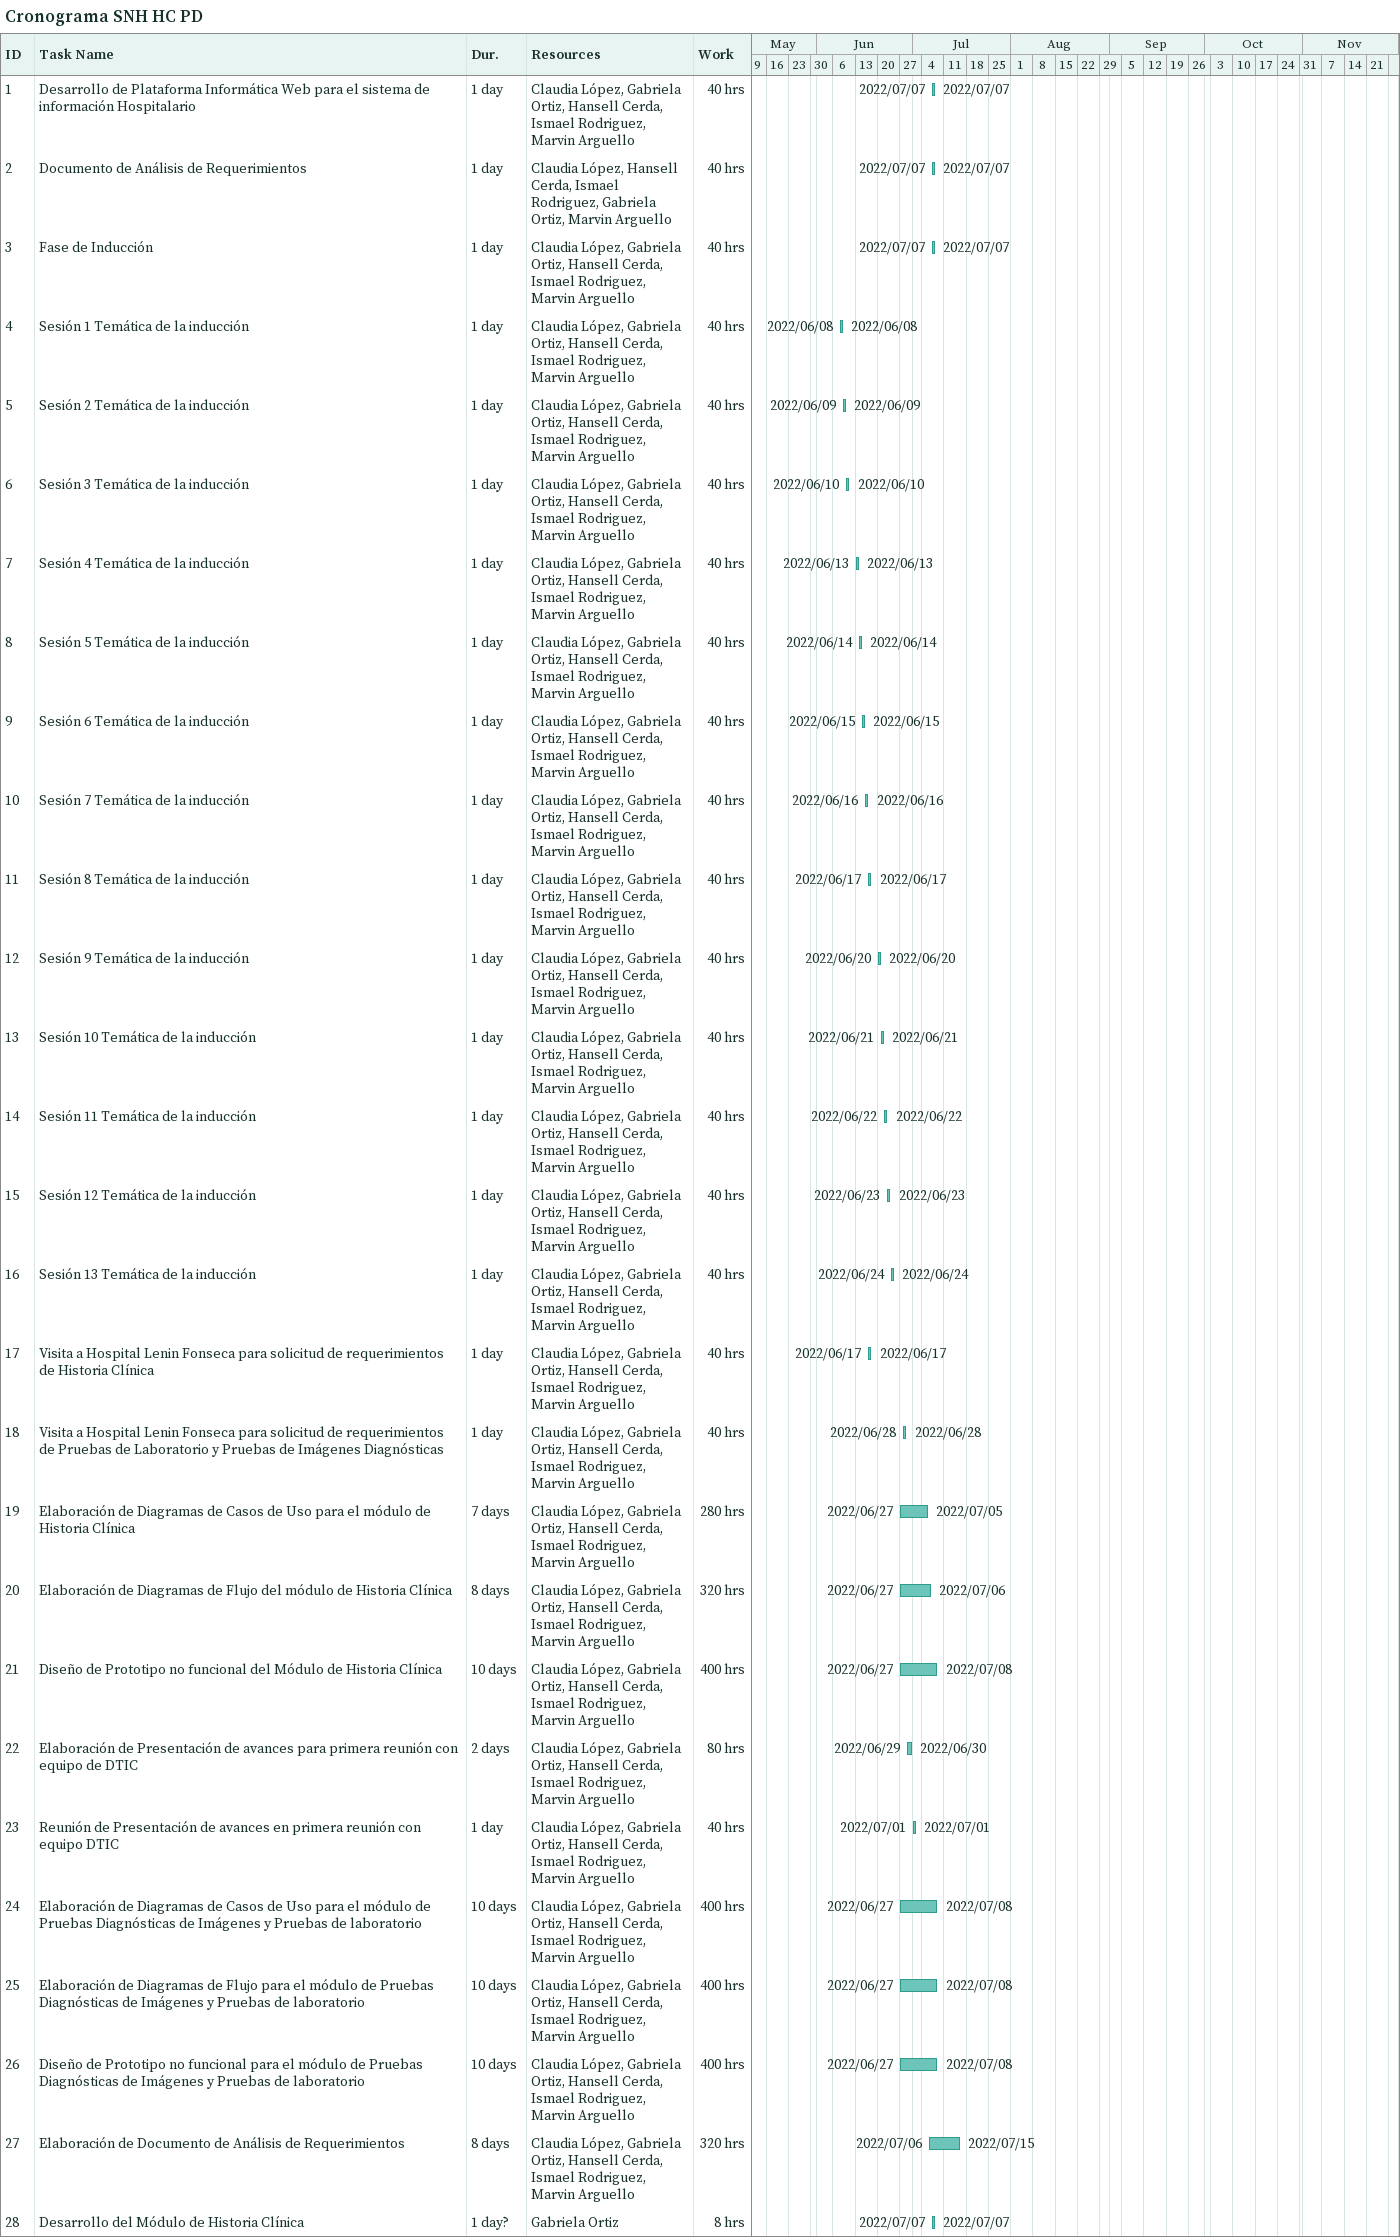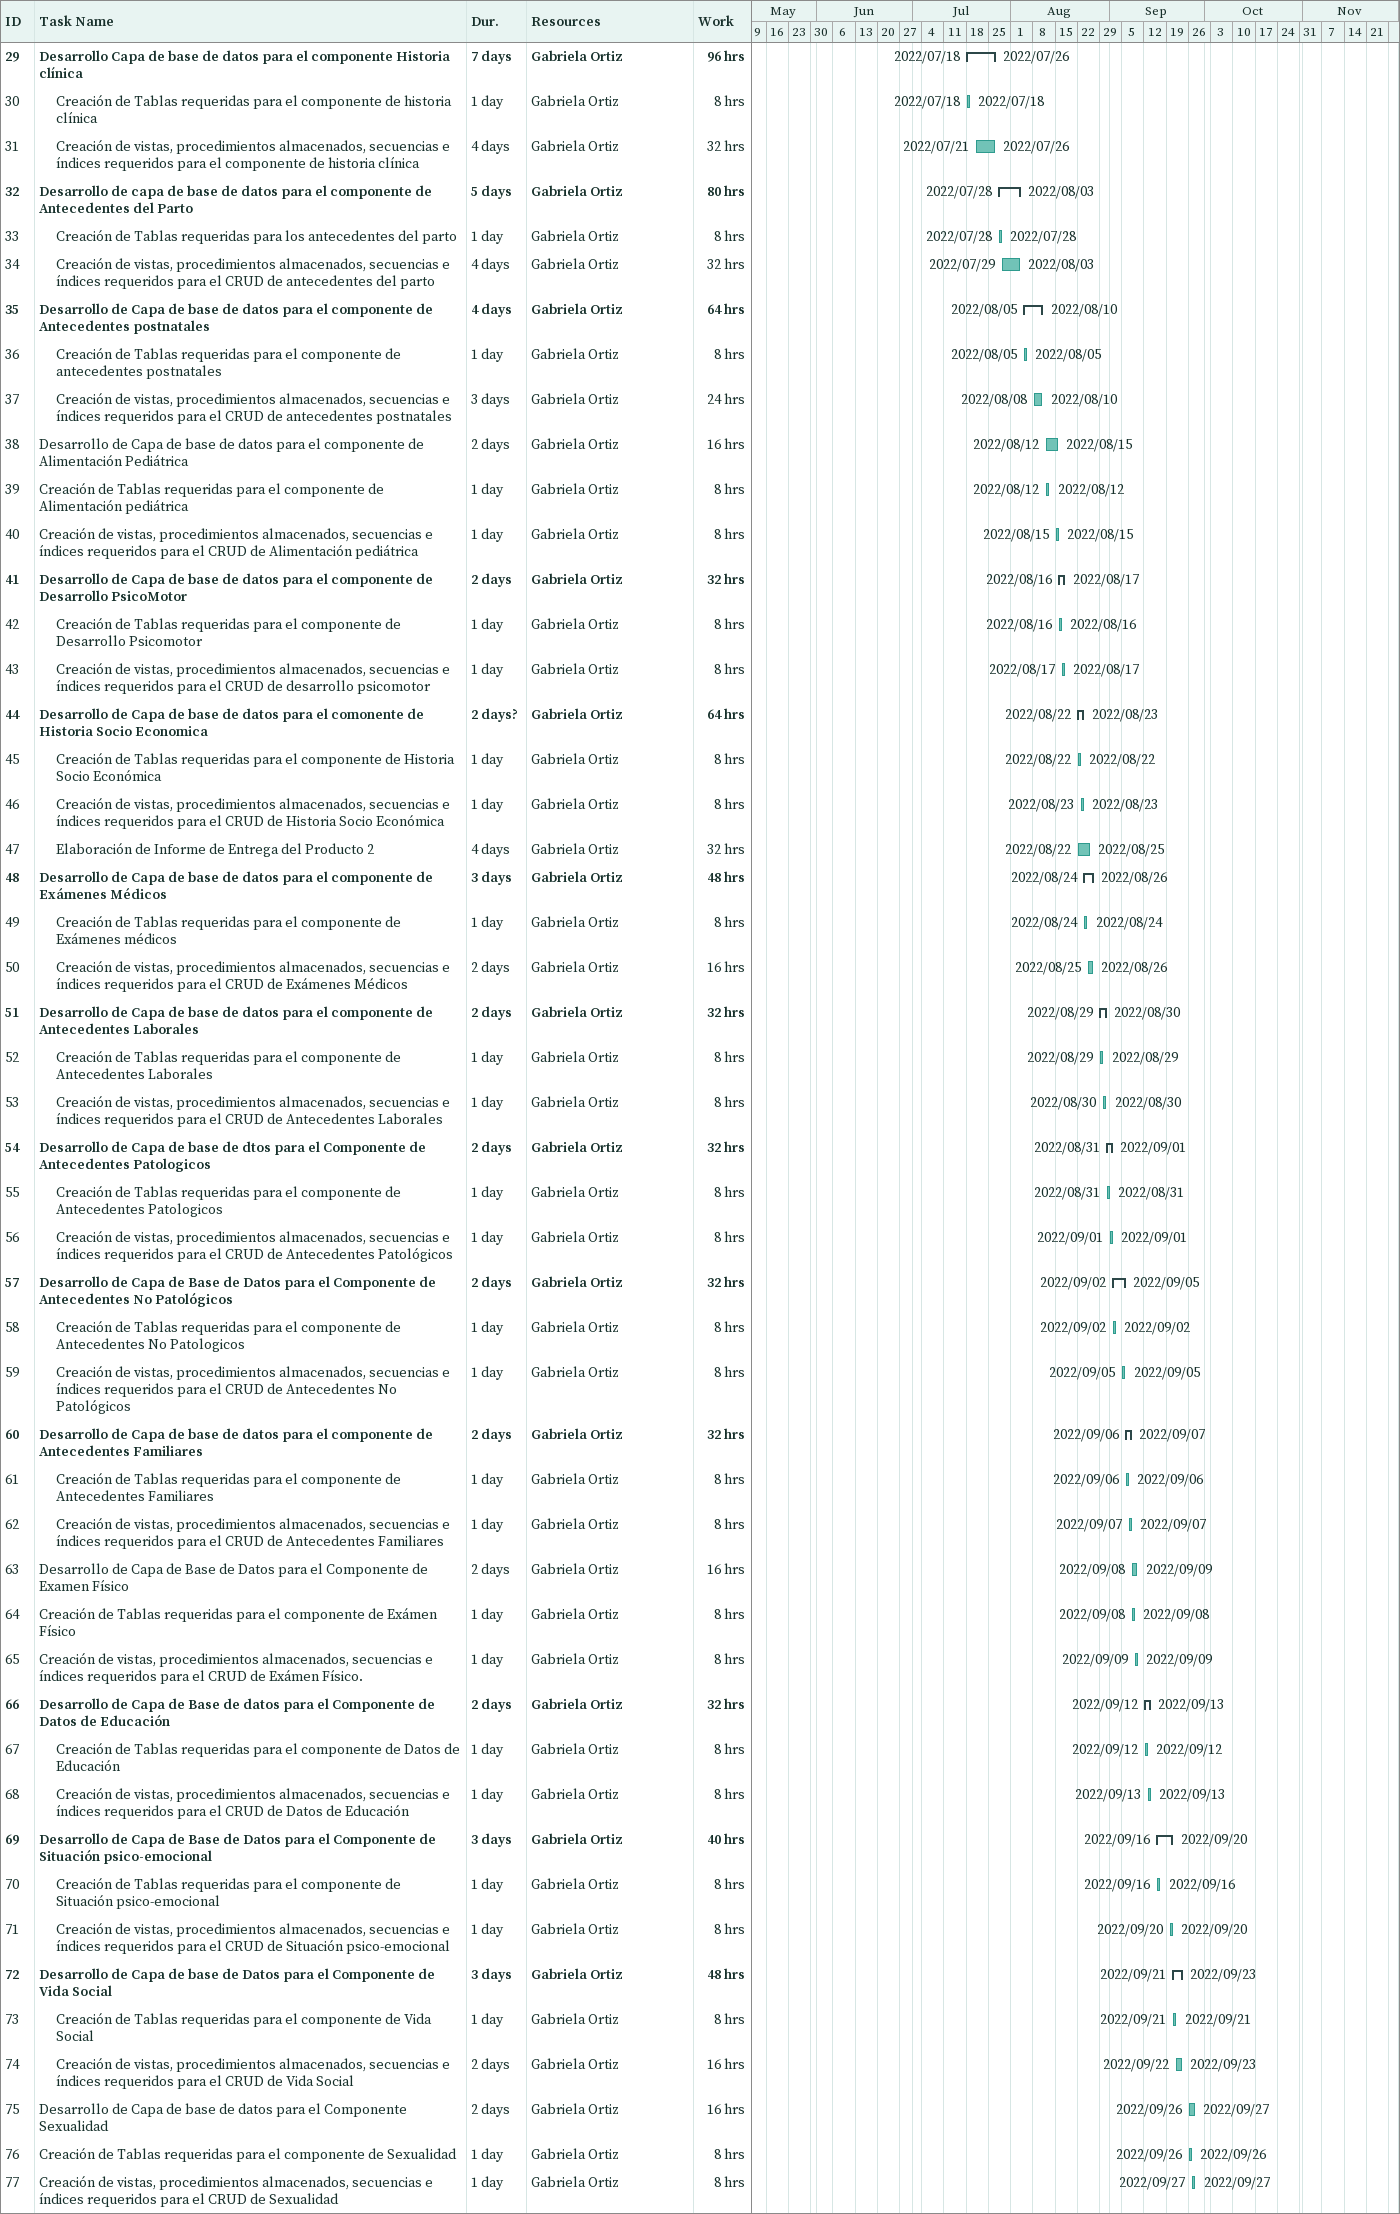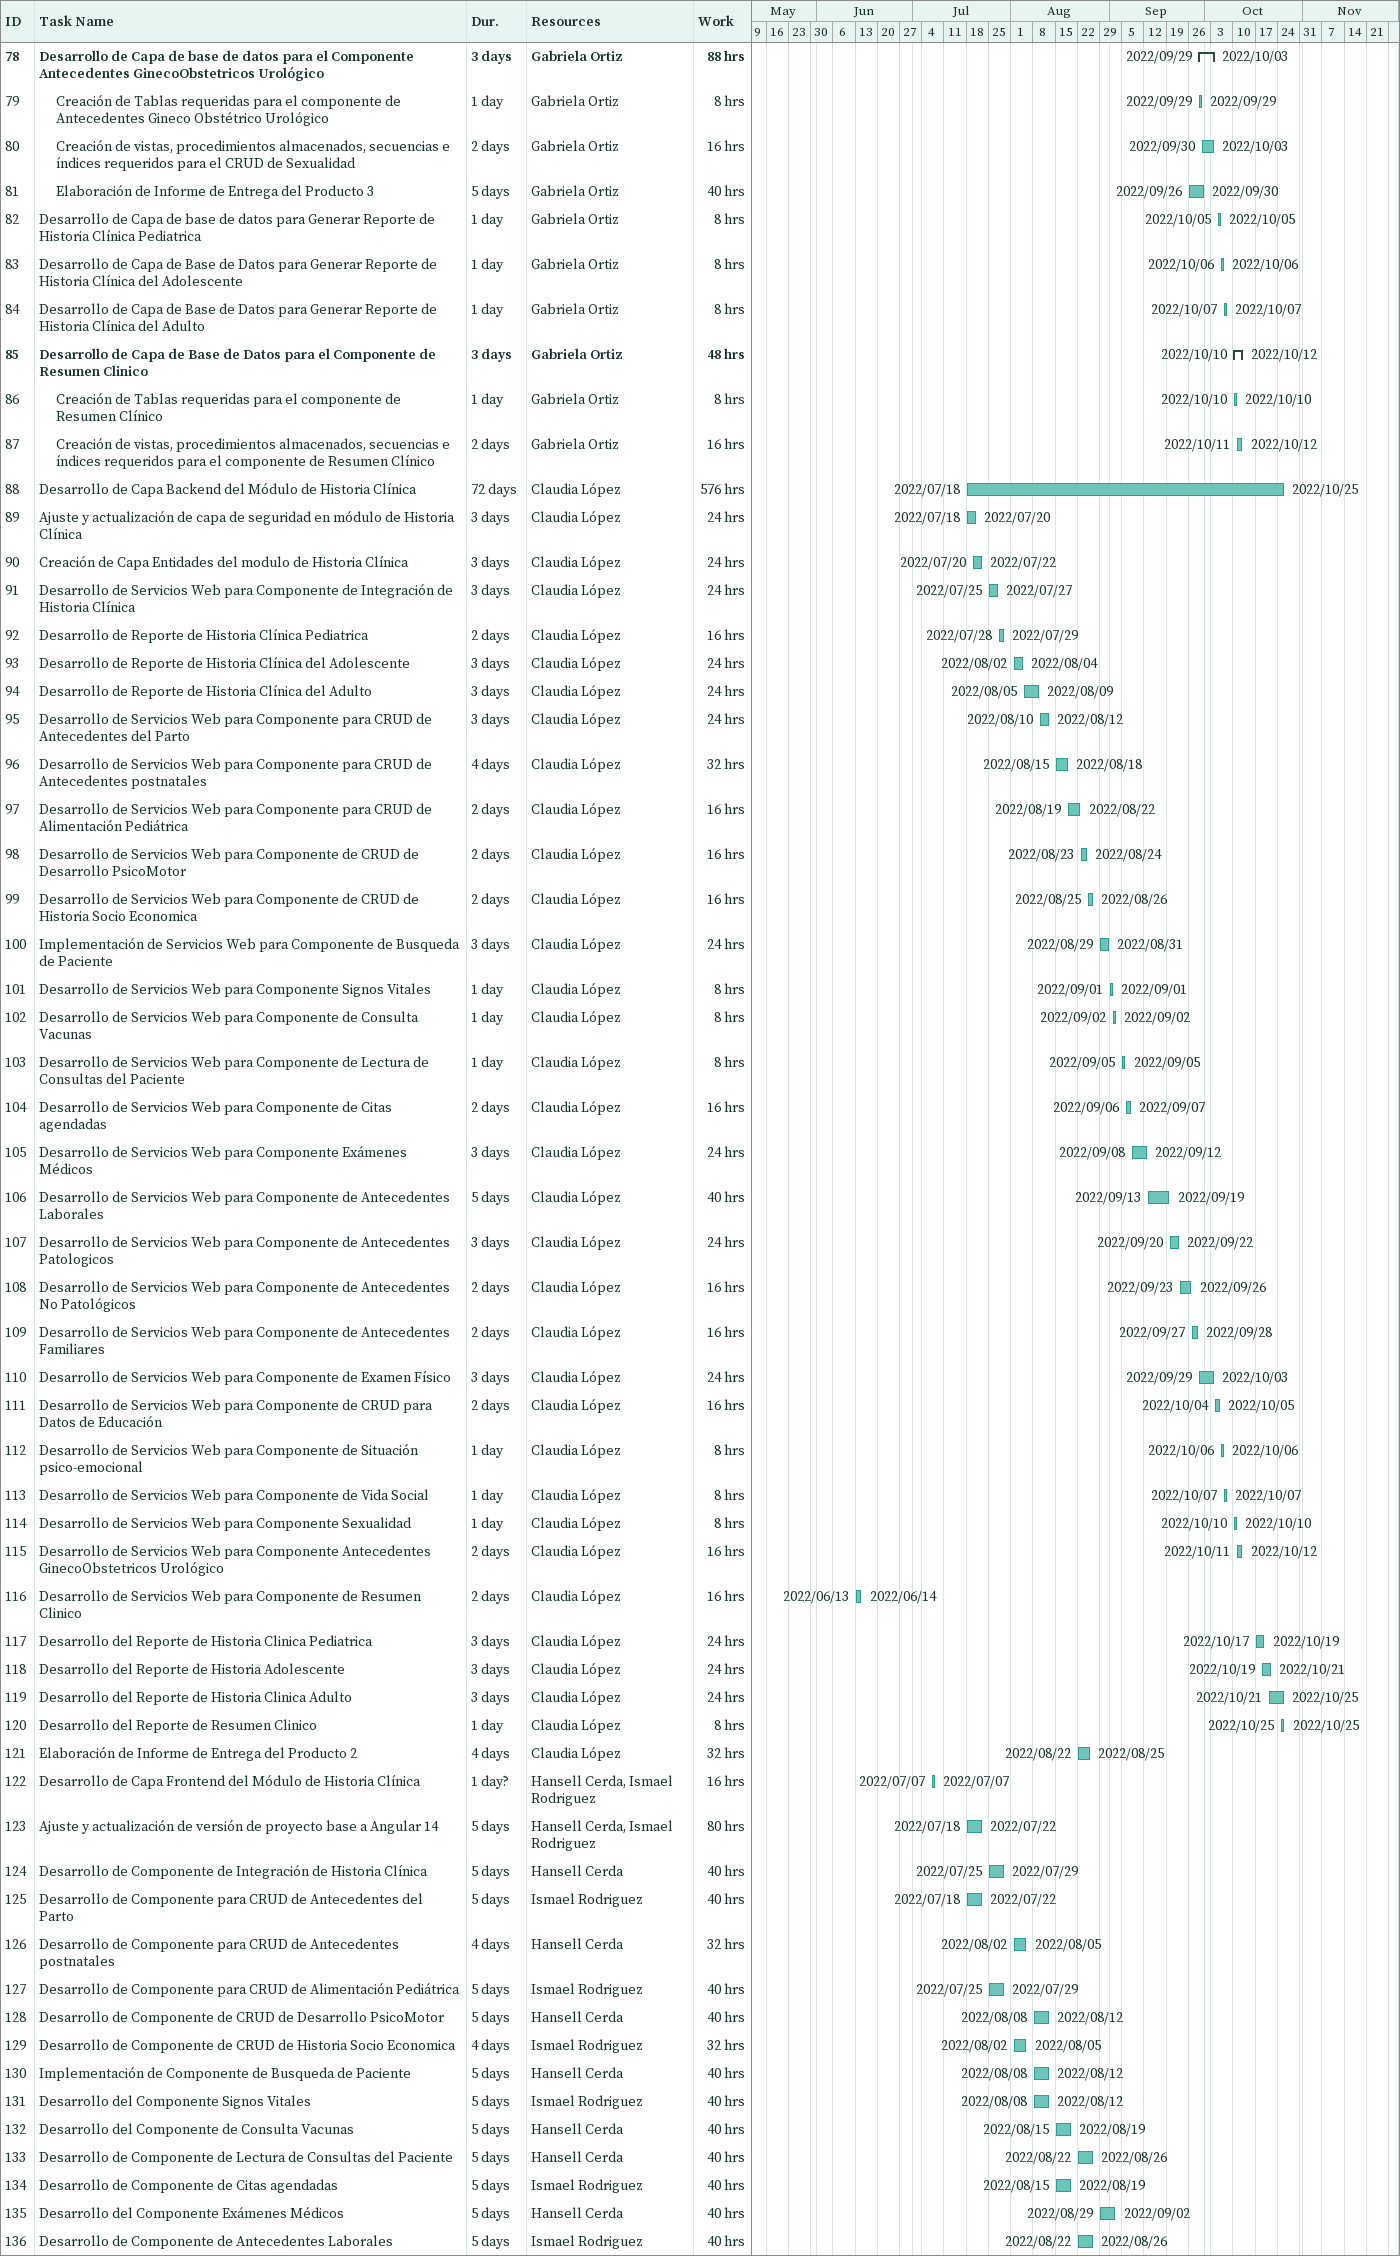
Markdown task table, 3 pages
Cronograma SNH HC PD

| ID | Level | Task | Duration | Start | Finish | Resources | Work (h) |
|---|---|---|---|---|---|---|---|
| 1 | 1 | Desarrollo de Plataforma Informática Web para el sistema de información Hospitalario | 1d | 2022-07-07 | 2022-07-07 | Claudia López, Gabriela Ortiz, Hansell Cerda, Ismael Rodriguez, Marvin Arguello | 40 |
| 2 | 1 | Documento de Análisis de Requerimientos | 1d | 2022-07-07 | 2022-07-07 | Claudia López, Hansell Cerda, Ismael Rodriguez, Gabriela Ortiz, Marvin Arguello | 40 |
| 3 | 1 | Fase de Inducción | 1d | 2022-07-07 | 2022-07-07 | Claudia López, Gabriela Ortiz, Hansell Cerda, Ismael Rodriguez, Marvin Arguello | 40 |
| 4 | 1 | Sesión 1 Temática de la inducción | 1d | 2022-06-08 | 2022-06-08 | Claudia López, Gabriela Ortiz, Hansell Cerda, Ismael Rodriguez, Marvin Arguello | 40 |
| 5 | 1 | Sesión 2 Temática de la inducción | 1d | 2022-06-09 | 2022-06-09 | Claudia López, Gabriela Ortiz, Hansell Cerda, Ismael Rodriguez, Marvin Arguello | 40 |
| 6 | 1 | Sesión 3 Temática de la inducción | 1d | 2022-06-10 | 2022-06-10 | Claudia López, Gabriela Ortiz, Hansell Cerda, Ismael Rodriguez, Marvin Arguello | 40 |
| 7 | 1 | Sesión 4 Temática de la inducción | 1d | 2022-06-13 | 2022-06-13 | Claudia López, Gabriela Ortiz, Hansell Cerda, Ismael Rodriguez, Marvin Arguello | 40 |
| 8 | 1 | Sesión 5 Temática de la inducción | 1d | 2022-06-14 | 2022-06-14 | Claudia López, Gabriela Ortiz, Hansell Cerda, Ismael Rodriguez, Marvin Arguello | 40 |
| 9 | 1 | Sesión 6 Temática de la inducción | 1d | 2022-06-15 | 2022-06-15 | Claudia López, Gabriela Ortiz, Hansell Cerda, Ismael Rodriguez, Marvin Arguello | 40 |
| 10 | 1 | Sesión 7 Temática de la inducción | 1d | 2022-06-16 | 2022-06-16 | Claudia López, Gabriela Ortiz, Hansell Cerda, Ismael Rodriguez, Marvin Arguello | 40 |
| 11 | 1 | Sesión 8 Temática de la inducción | 1d | 2022-06-17 | 2022-06-17 | Claudia López, Gabriela Ortiz, Hansell Cerda, Ismael Rodriguez, Marvin Arguello | 40 |
| 12 | 1 | Sesión 9 Temática de la inducción | 1d | 2022-06-20 | 2022-06-20 | Claudia López, Gabriela Ortiz, Hansell Cerda, Ismael Rodriguez, Marvin Arguello | 40 |
| 13 | 1 | Sesión 10 Temática de la inducción | 1d | 2022-06-21 | 2022-06-21 | Claudia López, Gabriela Ortiz, Hansell Cerda, Ismael Rodriguez, Marvin Arguello | 40 |
| 14 | 1 | Sesión 11 Temática de la inducción | 1d | 2022-06-22 | 2022-06-22 | Claudia López, Gabriela Ortiz, Hansell Cerda, Ismael Rodriguez, Marvin Arguello | 40 |
| 15 | 1 | Sesión 12 Temática de la inducción | 1d | 2022-06-23 | 2022-06-23 | Claudia López, Gabriela Ortiz, Hansell Cerda, Ismael Rodriguez, Marvin Arguello | 40 |
| 16 | 1 | Sesión 13 Temática de la inducción | 1d | 2022-06-24 | 2022-06-24 | Claudia López, Gabriela Ortiz, Hansell Cerda, Ismael Rodriguez, Marvin Arguello | 40 |
| 17 | 1 | Visita a Hospital Lenin Fonseca para solicitud de requerimientos de Historia Clínica | 1d | 2022-06-17 | 2022-06-17 | Claudia López, Gabriela Ortiz, Hansell Cerda, Ismael Rodriguez, Marvin Arguello | 40 |
| 18 | 1 | Visita a Hospital Lenin Fonseca para solicitud de requerimientos de Pruebas de Laboratorio y Pruebas de Imágenes Diagnósticas | 1d | 2022-06-28 | 2022-06-28 | Claudia López, Gabriela Ortiz, Hansell Cerda, Ismael Rodriguez, Marvin Arguello | 40 |
| 19 | 1 | Elaboración de Diagramas de Casos de Uso para el módulo de Historia Clínica | 7d | 2022-06-27 | 2022-07-05 | Claudia López, Gabriela Ortiz, Hansell Cerda, Ismael Rodriguez, Marvin Arguello | 280 |
| 20 | 1 | Elaboración de Diagramas de Flujo del módulo de Historia Clínica | 8d | 2022-06-27 | 2022-07-06 | Claudia López, Gabriela Ortiz, Hansell Cerda, Ismael Rodriguez, Marvin Arguello | 320 |
| 21 | 1 | Diseño de Prototipo no funcional del Módulo de Historia Clínica | 10d | 2022-06-27 | 2022-07-08 | Claudia López, Gabriela Ortiz, Hansell Cerda, Ismael Rodriguez, Marvin Arguello | 400 |
| 22 | 1 | Elaboración de Presentación de avances para primera reunión con equipo de DTIC | 2d | 2022-06-29 | 2022-06-30 | Claudia López, Gabriela Ortiz, Hansell Cerda, Ismael Rodriguez, Marvin Arguello | 80 |
| 23 | 1 | Reunión de Presentación de avances en primera reunión con equipo DTIC | 1d | 2022-07-01 | 2022-07-01 | Claudia López, Gabriela Ortiz, Hansell Cerda, Ismael Rodriguez, Marvin Arguello | 40 |
| 24 | 1 | Elaboración de Diagramas de Casos de Uso para el módulo de Pruebas Diagnósticas de Imágenes y Pruebas de laboratorio | 10d | 2022-06-27 | 2022-07-08 | Claudia López, Gabriela Ortiz, Hansell Cerda, Ismael Rodriguez, Marvin Arguello | 400 |
| 25 | 1 | Elaboración de Diagramas de Flujo para el módulo de Pruebas Diagnósticas de Imágenes y Pruebas de laboratorio | 10d | 2022-06-27 | 2022-07-08 | Claudia López, Gabriela Ortiz, Hansell Cerda, Ismael Rodriguez, Marvin Arguello | 400 |
| 26 | 1 | Diseño de Prototipo no funcional para el módulo de Pruebas Diagnósticas de Imágenes y Pruebas de laboratorio | 10d | 2022-06-27 | 2022-07-08 | Claudia López, Gabriela Ortiz, Hansell Cerda, Ismael Rodriguez, Marvin Arguello | 400 |
| 27 | 1 | Elaboración de Documento de Análisis de Requerimientos | 8d | 2022-07-06 | 2022-07-15 | Claudia López, Gabriela Ortiz, Hansell Cerda, Ismael Rodriguez, Marvin Arguello | 320 |
| 28 | 1 | Desarrollo del Módulo de Historia Clínica | 1d? | 2022-07-07 | 2022-07-07 | Gabriela Ortiz | 8 |
| 29 | 1 | **Desarrollo Capa de base de datos para el componente Historia clínica** | 7d | 2022-07-18 | 2022-07-26 | Gabriela Ortiz | 96 |
| 30 | 2 | Creación de Tablas requeridas para el componente de historia clínica | 1d | 2022-07-18 | 2022-07-18 | Gabriela Ortiz | 8 |
| 31 | 2 | Creación de vistas, procedimientos almacenados, secuencias e índices requeridos para el componente de historia clínica | 4d | 2022-07-21 | 2022-07-26 | Gabriela Ortiz | 32 |
| 32 | 1 | **Desarrollo de capa de base de datos para el componente de Antecedentes del Parto** | 5d | 2022-07-28 | 2022-08-03 | Gabriela Ortiz | 80 |
| 33 | 2 | Creación de Tablas requeridas para los antecedentes del parto | 1d | 2022-07-28 | 2022-07-28 | Gabriela Ortiz | 8 |
| 34 | 2 | Creación de vistas, procedimientos almacenados, secuencias e índices requeridos para el CRUD de antecedentes del parto | 4d | 2022-07-29 | 2022-08-03 | Gabriela Ortiz | 32 |
| 35 | 1 | **Desarrollo de Capa de base de datos para el componente de Antecedentes postnatales** | 4d | 2022-08-05 | 2022-08-10 | Gabriela Ortiz | 64 |
| 36 | 2 | Creación de Tablas requeridas para el componente de antecedentes postnatales | 1d | 2022-08-05 | 2022-08-05 | Gabriela Ortiz | 8 |
| 37 | 2 | Creación de vistas, procedimientos almacenados, secuencias e índices requeridos para el CRUD de antecedentes postnatales | 3d | 2022-08-08 | 2022-08-10 | Gabriela Ortiz | 24 |
| 38 | 1 | Desarrollo de Capa de base de datos para el componente de Alimentación Pediátrica | 2d | 2022-08-12 | 2022-08-15 | Gabriela Ortiz | 16 |
| 39 | 1 | Creación de Tablas requeridas para el componente de Alimentación pediátrica | 1d | 2022-08-12 | 2022-08-12 | Gabriela Ortiz | 8 |
| 40 | 1 | Creación de vistas, procedimientos almacenados, secuencias e índices requeridos para el CRUD de Alimentación pediátrica | 1d | 2022-08-15 | 2022-08-15 | Gabriela Ortiz | 8 |
| 41 | 1 | **Desarrollo de Capa de base de datos para el componente de Desarrollo PsicoMotor** | 2d | 2022-08-16 | 2022-08-17 | Gabriela Ortiz | 32 |
| 42 | 2 | Creación de Tablas requeridas para el componente de Desarrollo Psicomotor | 1d | 2022-08-16 | 2022-08-16 | Gabriela Ortiz | 8 |
| 43 | 2 | Creación de vistas, procedimientos almacenados, secuencias e índices requeridos para el CRUD de desarrollo psicomotor | 1d | 2022-08-17 | 2022-08-17 | Gabriela Ortiz | 8 |
| 44 | 1 | **Desarrollo de Capa de base de datos para el comonente de Historia Socio Economica** | 2d? | 2022-08-22 | 2022-08-23 | Gabriela Ortiz | 64 |
| 45 | 2 | Creación de Tablas requeridas para el componente de Historia Socio Económica | 1d | 2022-08-22 | 2022-08-22 | Gabriela Ortiz | 8 |
| 46 | 2 | Creación de vistas, procedimientos almacenados, secuencias e índices requeridos para el CRUD de Historia Socio Económica | 1d | 2022-08-23 | 2022-08-23 | Gabriela Ortiz | 8 |
| 47 | 2 | Elaboración de Informe de Entrega del Producto 2 | 4d | 2022-08-22 | 2022-08-25 | Gabriela Ortiz | 32 |
| 48 | 1 | **Desarrollo de Capa de base de datos para el componente de Exámenes Médicos** | 3d | 2022-08-24 | 2022-08-26 | Gabriela Ortiz | 48 |
| 49 | 2 | Creación de Tablas requeridas para el componente de Exámenes médicos | 1d | 2022-08-24 | 2022-08-24 | Gabriela Ortiz | 8 |
| 50 | 2 | Creación de vistas, procedimientos almacenados, secuencias e índices requeridos para el CRUD de Exámenes Médicos | 2d | 2022-08-25 | 2022-08-26 | Gabriela Ortiz | 16 |
| 51 | 1 | **Desarrollo de Capa de base de datos para el componente de Antecedentes Laborales** | 2d | 2022-08-29 | 2022-08-30 | Gabriela Ortiz | 32 |
| 52 | 2 | Creación de Tablas requeridas para el componente de Antecedentes Laborales | 1d | 2022-08-29 | 2022-08-29 | Gabriela Ortiz | 8 |
| 53 | 2 | Creación de vistas, procedimientos almacenados, secuencias e índices requeridos para el CRUD de Antecedentes Laborales | 1d | 2022-08-30 | 2022-08-30 | Gabriela Ortiz | 8 |
| 54 | 1 | **Desarrollo de Capa de base de dtos para el Componente de Antecedentes Patologicos** | 2d | 2022-08-31 | 2022-09-01 | Gabriela Ortiz | 32 |
| 55 | 2 | Creación de Tablas requeridas para el componente de Antecedentes Patologicos | 1d | 2022-08-31 | 2022-08-31 | Gabriela Ortiz | 8 |
| 56 | 2 | Creación de vistas, procedimientos almacenados, secuencias e índices requeridos para el CRUD de Antecedentes Patológicos | 1d | 2022-09-01 | 2022-09-01 | Gabriela Ortiz | 8 |
| 57 | 1 | **Desarrollo de Capa de Base de Datos para el Componente de Antecedentes No Patológicos** | 2d | 2022-09-02 | 2022-09-05 | Gabriela Ortiz | 32 |
| 58 | 2 | Creación de Tablas requeridas para el componente de Antecedentes No Patologicos | 1d | 2022-09-02 | 2022-09-02 | Gabriela Ortiz | 8 |
| 59 | 2 | Creación de vistas, procedimientos almacenados, secuencias e índices requeridos para el CRUD de Antecedentes No Patológicos | 1d | 2022-09-05 | 2022-09-05 | Gabriela Ortiz | 8 |
| 60 | 1 | **Desarrollo de Capa de base de datos para el componente de Antecedentes Familiares** | 2d | 2022-09-06 | 2022-09-07 | Gabriela Ortiz | 32 |
| 61 | 2 | Creación de Tablas requeridas para el componente de Antecedentes Familiares | 1d | 2022-09-06 | 2022-09-06 | Gabriela Ortiz | 8 |
| 62 | 2 | Creación de vistas, procedimientos almacenados, secuencias e índices requeridos para el CRUD de Antecedentes Familiares | 1d | 2022-09-07 | 2022-09-07 | Gabriela Ortiz | 8 |
| 63 | 1 | Desarrollo de Capa de Base de Datos para el Componente de Examen Físico | 2d | 2022-09-08 | 2022-09-09 | Gabriela Ortiz | 16 |
| 64 | 1 | Creación de Tablas requeridas para el componente de Exámen Físico | 1d | 2022-09-08 | 2022-09-08 | Gabriela Ortiz | 8 |
| 65 | 1 | Creación de vistas, procedimientos almacenados, secuencias e índices requeridos para el CRUD de Exámen Físico. | 1d | 2022-09-09 | 2022-09-09 | Gabriela Ortiz | 8 |
| 66 | 1 | **Desarrollo de Capa de Base de datos para el Componente de Datos de Educación** | 2d | 2022-09-12 | 2022-09-13 | Gabriela Ortiz | 32 |
| 67 | 2 | Creación de Tablas requeridas para el componente de Datos de Educación | 1d | 2022-09-12 | 2022-09-12 | Gabriela Ortiz | 8 |
| 68 | 2 | Creación de vistas, procedimientos almacenados, secuencias e índices requeridos para el CRUD de Datos de Educación | 1d | 2022-09-13 | 2022-09-13 | Gabriela Ortiz | 8 |
| 69 | 1 | **Desarrollo de Capa de Base de Datos para el Componente de Situación psico-emocional** | 3d | 2022-09-16 | 2022-09-20 | Gabriela Ortiz | 40 |
| 70 | 2 | Creación de Tablas requeridas para el componente de Situación psico-emocional | 1d | 2022-09-16 | 2022-09-16 | Gabriela Ortiz | 8 |
| 71 | 2 | Creación de vistas, procedimientos almacenados, secuencias e índices requeridos para el CRUD de Situación psico-emocional | 1d | 2022-09-20 | 2022-09-20 | Gabriela Ortiz | 8 |
| 72 | 1 | **Desarrollo de Capa de base de Datos para el Componente de Vida Social** | 3d | 2022-09-21 | 2022-09-23 | Gabriela Ortiz | 48 |
| 73 | 2 | Creación de Tablas requeridas para el componente de Vida Social | 1d | 2022-09-21 | 2022-09-21 | Gabriela Ortiz | 8 |
| 74 | 2 | Creación de vistas, procedimientos almacenados, secuencias e índices requeridos para el CRUD de Vida Social | 2d | 2022-09-22 | 2022-09-23 | Gabriela Ortiz | 16 |
| 75 | 1 | Desarrollo de Capa de base de datos para el Componente Sexualidad | 2d | 2022-09-26 | 2022-09-27 | Gabriela Ortiz | 16 |
| 76 | 1 | Creación de Tablas requeridas para el componente de Sexualidad | 1d | 2022-09-26 | 2022-09-26 | Gabriela Ortiz | 8 |
| 77 | 1 | Creación de vistas, procedimientos almacenados, secuencias e índices requeridos para el CRUD de Sexualidad | 1d | 2022-09-27 | 2022-09-27 | Gabriela Ortiz | 8 |
| 78 | 1 | **Desarrollo de Capa de base de datos para el Componente Antecedentes GinecoObstetricos Urológico** | 3d | 2022-09-29 | 2022-10-03 | Gabriela Ortiz | 88 |
| 79 | 2 | Creación de Tablas requeridas para el componente de Antecedentes Gineco Obstétrico Urológico | 1d | 2022-09-29 | 2022-09-29 | Gabriela Ortiz | 8 |
| 80 | 2 | Creación de vistas, procedimientos almacenados, secuencias e índices requeridos para el CRUD de Sexualidad | 2d | 2022-09-30 | 2022-10-03 | Gabriela Ortiz | 16 |
| 81 | 2 | Elaboración de Informe de Entrega del Producto 3 | 5d | 2022-09-26 | 2022-09-30 | Gabriela Ortiz | 40 |
| 82 | 1 | Desarrollo de Capa de base de datos para Generar Reporte de Historia Clínica Pediatrica | 1d | 2022-10-05 | 2022-10-05 | Gabriela Ortiz | 8 |
| 83 | 1 | Desarrollo de Capa de Base de Datos para Generar Reporte de Historia Clínica del Adolescente | 1d | 2022-10-06 | 2022-10-06 | Gabriela Ortiz | 8 |
| 84 | 1 | Desarrollo de Capa de Base de Datos para Generar Reporte de Historia Clínica del Adulto | 1d | 2022-10-07 | 2022-10-07 | Gabriela Ortiz | 8 |
| 85 | 1 | **Desarrollo de Capa de Base de Datos para el Componente de Resumen Clinico** | 3d | 2022-10-10 | 2022-10-12 | Gabriela Ortiz | 48 |
| 86 | 2 | Creación de Tablas requeridas para el componente de Resumen Clínico | 1d | 2022-10-10 | 2022-10-10 | Gabriela Ortiz | 8 |
| 87 | 2 | Creación de vistas, procedimientos almacenados, secuencias e índices requeridos para el componente de Resumen Clínico | 2d | 2022-10-11 | 2022-10-12 | Gabriela Ortiz | 16 |
| 88 | 1 | Desarrollo de Capa Backend del Módulo de Historia Clínica | 72d | 2022-07-18 | 2022-10-25 | Claudia López | 576 |
| 89 | 1 | Ajuste y actualización de capa de seguridad en módulo de Historia Clínica | 3d | 2022-07-18 | 2022-07-20 | Claudia López | 24 |
| 90 | 1 | Creación de Capa Entidades del modulo de Historia Clínica | 3d | 2022-07-20 | 2022-07-22 | Claudia López | 24 |
| 91 | 1 | Desarrollo de Servicios Web para Componente de Integración de Historia Clínica | 3d | 2022-07-25 | 2022-07-27 | Claudia López | 24 |
| 92 | 1 | Desarrollo de Reporte de Historia Clínica Pediatrica | 2d | 2022-07-28 | 2022-07-29 | Claudia López | 16 |
| 93 | 1 | Desarrollo de Reporte de Historia Clínica del Adolescente | 3d | 2022-08-02 | 2022-08-04 | Claudia López | 24 |
| 94 | 1 | Desarrollo de Reporte de Historia Clínica del Adulto | 3d | 2022-08-05 | 2022-08-09 | Claudia López | 24 |
| 95 | 1 | Desarrollo de Servicios Web para Componente para CRUD de Antecedentes del Parto | 3d | 2022-08-10 | 2022-08-12 | Claudia López | 24 |
| 96 | 1 | Desarrollo de Servicios Web para Componente para CRUD de Antecedentes postnatales | 4d | 2022-08-15 | 2022-08-18 | Claudia López | 32 |
| 97 | 1 | Desarrollo de Servicios Web para Componente para CRUD de Alimentación Pediátrica | 2d | 2022-08-19 | 2022-08-22 | Claudia López | 16 |
| 98 | 1 | Desarrollo de Servicios Web para Componente de CRUD de Desarrollo PsicoMotor | 2d | 2022-08-23 | 2022-08-24 | Claudia López | 16 |
| 99 | 1 | Desarrollo de Servicios Web para Componente de CRUD de Historia Socio Economica | 2d | 2022-08-25 | 2022-08-26 | Claudia López | 16 |
| 100 | 1 | Implementación de Servicios Web para Componente de Busqueda de Paciente | 3d | 2022-08-29 | 2022-08-31 | Claudia López | 24 |
| 101 | 1 | Desarrollo de Servicios Web para Componente Signos Vitales | 1d | 2022-09-01 | 2022-09-01 | Claudia López | 8 |
| 102 | 1 | Desarrollo de Servicios Web para Componente de Consulta Vacunas | 1d | 2022-09-02 | 2022-09-02 | Claudia López | 8 |
| 103 | 1 | Desarrollo de Servicios Web para Componente de Lectura de Consultas del Paciente | 1d | 2022-09-05 | 2022-09-05 | Claudia López | 8 |
| 104 | 1 | Desarrollo de Servicios Web para Componente de Citas agendadas | 2d | 2022-09-06 | 2022-09-07 | Claudia López | 16 |
| 105 | 1 | Desarrollo de Servicios Web para Componente Exámenes Médicos | 3d | 2022-09-08 | 2022-09-12 | Claudia López | 24 |
| 106 | 1 | Desarrollo de Servicios Web para Componente de Antecedentes Laborales | 5d | 2022-09-13 | 2022-09-19 | Claudia López | 40 |
| 107 | 1 | Desarrollo de Servicios Web para Componente de Antecedentes Patologicos | 3d | 2022-09-20 | 2022-09-22 | Claudia López | 24 |
| 108 | 1 | Desarrollo de Servicios Web para Componente de Antecedentes No Patológicos | 2d | 2022-09-23 | 2022-09-26 | Claudia López | 16 |
| 109 | 1 | Desarrollo de Servicios Web para Componente de Antecedentes Familiares | 2d | 2022-09-27 | 2022-09-28 | Claudia López | 16 |
| 110 | 1 | Desarrollo de Servicios Web para Componente de Examen Físico | 3d | 2022-09-29 | 2022-10-03 | Claudia López | 24 |
| 111 | 1 | Desarrollo de Servicios Web para Componente de CRUD para Datos de Educación | 2d | 2022-10-04 | 2022-10-05 | Claudia López | 16 |
| 112 | 1 | Desarrollo de Servicios Web para Componente de Situación psico-emocional | 1d | 2022-10-06 | 2022-10-06 | Claudia López | 8 |
| 113 | 1 | Desarrollo de Servicios Web para Componente de Vida Social | 1d | 2022-10-07 | 2022-10-07 | Claudia López | 8 |
| 114 | 1 | Desarrollo de Servicios Web para Componente Sexualidad | 1d | 2022-10-10 | 2022-10-10 | Claudia López | 8 |
| 115 | 1 | Desarrollo de Servicios Web para Componente Antecedentes GinecoObstetricos Urológico | 2d | 2022-10-11 | 2022-10-12 | Claudia López | 16 |
| 116 | 1 | Desarrollo de Servicios Web para Componente de Resumen Clinico | 2d | 2022-06-13 | 2022-06-14 | Claudia López | 16 |
| 117 | 1 | Desarrollo del Reporte de Historia Clinica Pediatrica | 3d | 2022-10-17 | 2022-10-19 | Claudia López | 24 |
| 118 | 1 | Desarrollo del Reporte de Historia Adolescente | 3d | 2022-10-19 | 2022-10-21 | Claudia López | 24 |
| 119 | 1 | Desarrollo del Reporte de Historia Clinica Adulto | 3d | 2022-10-21 | 2022-10-25 | Claudia López | 24 |
| 120 | 1 | Desarrollo del Reporte de Resumen Clinico | 1d | 2022-10-25 | 2022-10-25 | Claudia López | 8 |
| 121 | 1 | Elaboración de Informe de Entrega del Producto 2 | 4d | 2022-08-22 | 2022-08-25 | Claudia López | 32 |
| 122 | 1 | Desarrollo de Capa Frontend del Módulo de Historia Clínica | 1d? | 2022-07-07 | 2022-07-07 | Hansell Cerda, Ismael Rodriguez | 16 |
| 123 | 1 | Ajuste y actualización de versión de proyecto base a Angular 14 | 5d | 2022-07-18 | 2022-07-22 | Hansell Cerda, Ismael Rodriguez | 80 |
| 124 | 1 | Desarrollo de Componente de Integración de Historia Clínica | 5d | 2022-07-25 | 2022-07-29 | Hansell Cerda | 40 |
| 125 | 1 | Desarrollo de Componente para CRUD de Antecedentes del Parto | 5d | 2022-07-18 | 2022-07-22 | Ismael Rodriguez | 40 |
| 126 | 1 | Desarrollo de Componente para CRUD de Antecedentes postnatales | 4d | 2022-08-02 | 2022-08-05 | Hansell Cerda | 32 |
| 127 | 1 | Desarrollo de Componente para CRUD de Alimentación Pediátrica | 5d | 2022-07-25 | 2022-07-29 | Ismael Rodriguez | 40 |
| 128 | 1 | Desarrollo de Componente de CRUD de Desarrollo PsicoMotor | 5d | 2022-08-08 | 2022-08-12 | Hansell Cerda | 40 |
| 129 | 1 | Desarrollo de Componente de CRUD de Historia Socio Economica | 4d | 2022-08-02 | 2022-08-05 | Ismael Rodriguez | 32 |
| 130 | 1 | Implementación de Componente de Busqueda de Paciente | 5d | 2022-08-08 | 2022-08-12 | Hansell Cerda | 40 |
| 131 | 1 | Desarrollo del Componente Signos Vitales | 5d | 2022-08-08 | 2022-08-12 | Ismael Rodriguez | 40 |
| 132 | 1 | Desarrollo del Componente de Consulta Vacunas | 5d | 2022-08-15 | 2022-08-19 | Hansell Cerda | 40 |
| 133 | 1 | Desarrollo de Componente de Lectura de Consultas del Paciente | 5d | 2022-08-22 | 2022-08-26 | Hansell Cerda | 40 |
| 134 | 1 | Desarrollo de Componente de Citas agendadas | 5d | 2022-08-15 | 2022-08-19 | Ismael Rodriguez | 40 |
| 135 | 1 | Desarrollo del Componente Exámenes Médicos | 5d | 2022-08-29 | 2022-09-02 | Hansell Cerda | 40 |
| 136 | 1 | Desarrollo de Componente de Antecedentes Laborales | 5d | 2022-08-22 | 2022-08-26 | Ismael Rodriguez | 40 |
